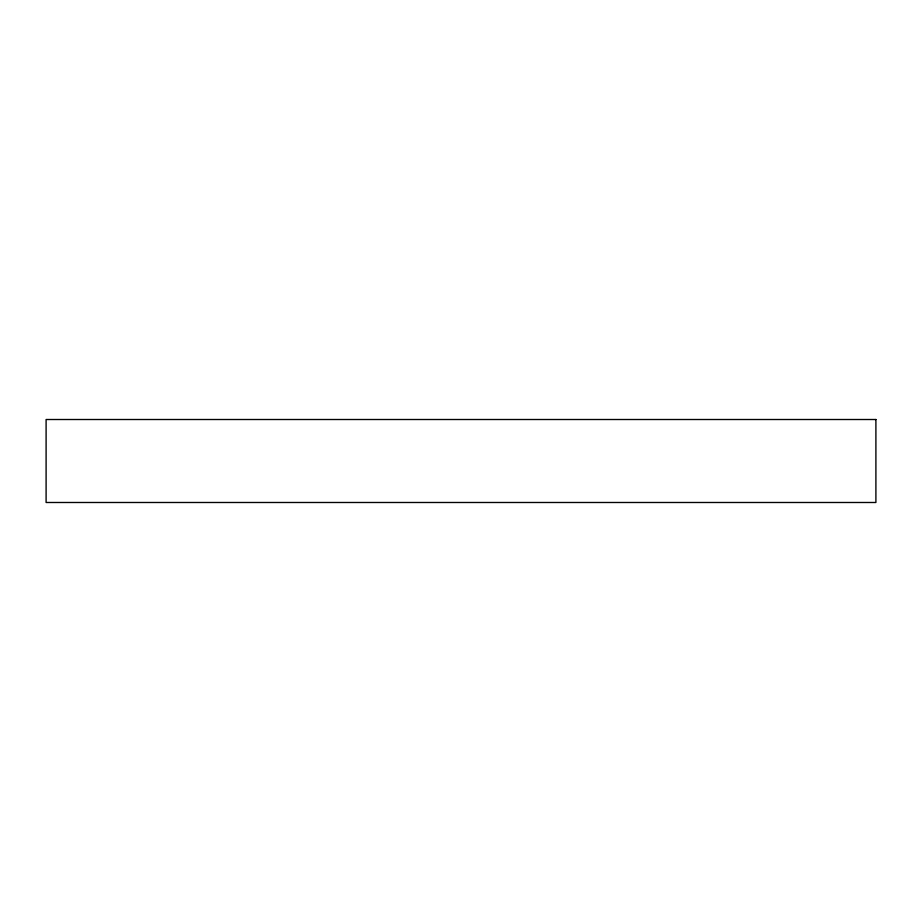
<?xml version="1.0" encoding="UTF-8"?>
<svg xmlns="http://www.w3.org/2000/svg" width="922" height="922" viewBox="0 0 922 922"><rect width="100%" height="100%" fill="white"/><g stroke="black" fill="none" stroke-linecap="round" stroke-linejoin="round"><path stroke-width="1.38" d="M875.9 419.51L46.1 419.51L46.1 502.49L875.9 502.49L875.9 419.51"/></g></svg>
